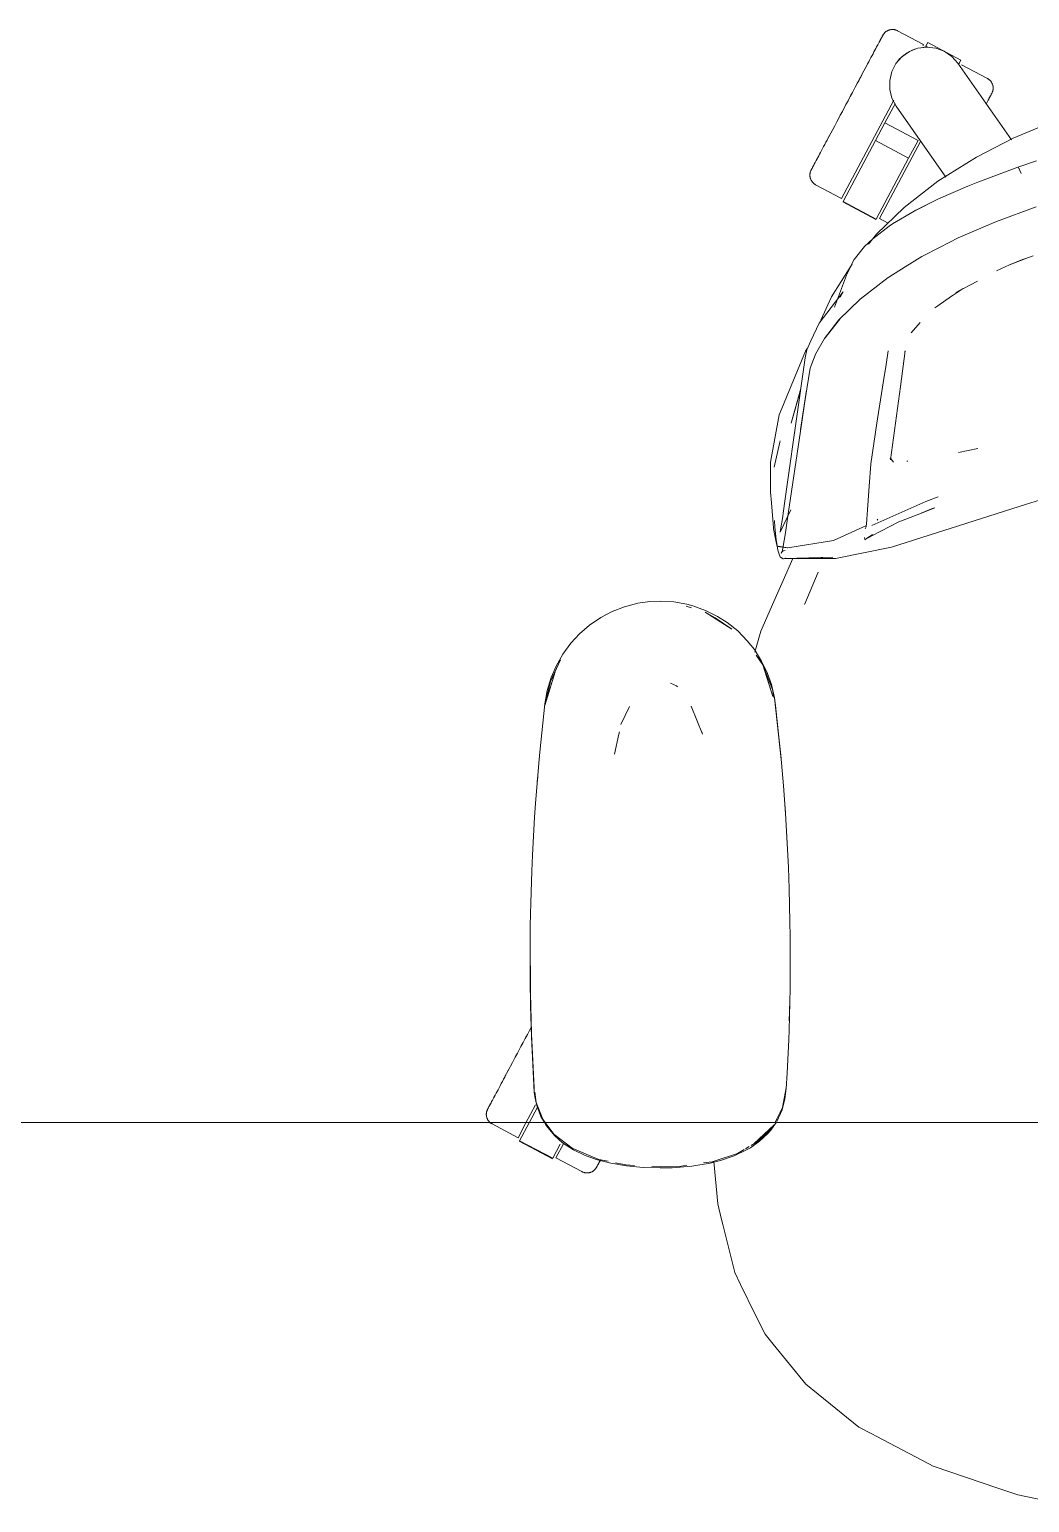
# Model space of a CAD drawing. Header units: millimetres. Extents: x 79795 to 317870, y -36033 to 97293.
# Drawn here: x 166405 to 166777, y 25663 to 26212 of the extents above; entities that cross this region are included whole.
import ezdxf

# ---------------------------------------------------------------- set-up
doc = ezdxf.new("R2010")
doc.units = ezdxf.units.MM
doc.header["$MEASUREMENT"] = 0
doc.layers.add('G-IMPT', color=8, linetype='CONTINUOUS', lineweight=9)
doc.layers.add('I-FURN', color=8, linetype='CONTINUOUS', lineweight=9)

msp = doc.modelspace()

# ---------------------------------------------------------------- linework, layer by layer
at = {"layer": 'G-IMPT'}
for p, q in [((166789.31, 26179.32), (166771.34, 26171.81)), ((166757.56, 26164.72), (166771.34, 26171.81)), ((166743.27, 26155.74), (166757.56, 26164.72)), ((166773.02, 26160.93), (166779.96, 26163.34)), ((166758.06, 26155.4), (166773.02, 26160.97)), ((166773.02, 26160.97), (166773.16, 26160.93)), ((166773.16, 26160.93), (166773.02, 26160.93)), ((166773.16, 26160.93), (166773.42, 26160.53)), ((166773.16, 26160.93), (166773.2, 26160.92)), ((166773.42, 26160.53), (166773.2, 26160.92)), ((166773.81, 26159.7), (166773.42, 26160.53)), ((166773.53, 26160.35), (166773.42, 26160.53)), ((166773.81, 26159.7), (166773.53, 26160.35)), ((166773.81, 26159.7), (166774.23, 26158.65)), ((166773.81, 26159.7), (166774.01, 26159.24)), ((166774.23, 26158.65), (166774.01, 26159.24)), ((166743.27, 26155.74), (166730.67, 26145.94)), ((166743.42, 26149.15), (166754.38, 26153.92)), ((166754.38, 26153.92), (166758.06, 26155.4)), ((166720.37, 26135.98), (166730.67, 26145.94)), ((166743.42, 26149.15), (166734.37, 26144.62)), ((166742.98, 26148.93), (166734.37, 26144.62)), ((166743.42, 26149.15), (166734.97, 26144.93)), ((166742.98, 26148.93), (166743.42, 26149.15)), ((166765.03, 26140.77), (166779.91, 26146.23)), ((166734.37, 26144.62), (166726.37, 26139.89)), ((166734.37, 26144.62), (166734.97, 26144.93)), ((166765.03, 26140.77), (166750.81, 26134.59)), ((166717.37, 26132.3), (166720.37, 26135.98)), ((166718.95, 26134.31), (166725.08, 26139.02)), ((166725.08, 26139.02), (166726.37, 26139.89)), ((166744.08, 26131.2), (166750.81, 26134.59)), ((166712.07, 26126.55), (166715.93, 26131.41)), ((166718.95, 26134.31), (166715.93, 26131.41)), ((166744.08, 26131.2), (166737.29, 26127.63)), ((166710.76, 26124.06), (166703.64, 26112.61)), ((166711.45, 26125.41), (166710.28, 26122.98)), ((166710.76, 26124.06), (166711.26, 26124.82)), ((166711.45, 26125.41), (166712.07, 26126.55)), ((166731.06, 26123.87), (166724.96, 26119.98)), ((166731.06, 26123.87), (166737.29, 26127.63)), ((166765.06, 26122.34), (166769.91, 26124.54)), ((166769.91, 26124.54), (166776.99, 26127.26)), ((166769.91, 26124.54), (166775.36, 26126.85)), ((166778.72, 26127.93), (166776.99, 26127.26)), ((166704.69, 26108.84), (166709.2, 26120.75)), ((166710.28, 26122.98), (166709.2, 26120.75)), ((166714.27, 26111.79), (166724.71, 26119.81)), ((166724.71, 26119.81), (166724.96, 26119.98)), ((166758.02, 26118.47), (166749.92, 26114.28)), ((166707.93, 26114.5), (166699.01, 26102.85)), ((166703.64, 26112.61), (166699.66, 26103.98)), ((166707.93, 26114.5), (166706.81, 26112.55)), ((166748.36, 26112.83), (166743.22, 26109.34)), ((166748.93, 26113.23), (166748.36, 26112.83)), ((166752.69, 26115.79), (166748.93, 26113.23)), ((166752.69, 26115.79), (166749.92, 26114.28)), ((166706.37, 26104.06), (166714.27, 26111.79)), ((166743.22, 26109.34), (166742.12, 26108.59)), ((166699.01, 26102.85), (166695.95, 26096.27)), ((166706.37, 26104.06), (166700.95, 26097.09)), ((166701.28, 26097.32), (166706.67, 26104.27)), ((166706.67, 26104.27), (166703.87, 26100.69)), ((166736.59, 26103.07), (166733.25, 26099.16)), ((166695.95, 26096.27), (166694.38, 26092.91)), ((166700.95, 26097.09), (166697.66, 26091.26)), ((166701.28, 26097.32), (166703.87, 26100.69)), ((166693.89, 26092.35), (166687.1, 26075.9)), ((166693.73, 26089.91), (166694.38, 26092.91)), ((166694.66, 26093.52), (166693.89, 26092.35)), ((166697.45, 26090.84), (166695.7, 26086.05)), ((166697.45, 26090.84), (166697.66, 26091.26)), ((166723.96, 26087.4), (166724.7, 26092.48)), ((166729.31, 26079.21), (166731.09, 26092.57)), ((166731.09, 26092.57), (166730.95, 26092.1)), ((166687.06, 26042.7), (166693.73, 26089.91)), ((166695.7, 26086.05), (166694.4, 26078.37)), ((166723.96, 26087.4), (166722.9, 26080.57)), ((166722.9, 26080.57), (166722.63, 26078.91)), ((166687.1, 26075.9), (166685.71, 26072.53)), ((166688.61, 26065.49), (166692.11, 26078.44)), ((166688.61, 26065.49), (166691.96, 26077.38)), ((166692, 26062.61), (166694.33, 26077.8)), ((166692.1, 26063.21), (166694.4, 26078.37)), ((166692.1, 26063.21), (166694.33, 26077.8)), ((166720.77, 26067.13), (166722.63, 26078.91)), ((166729.31, 26079.21), (166725.57, 26051.88)), ((166680.87, 26050.98), (166684.11, 26068.67)), ((166684.11, 26068.67), (166685.71, 26072.53)), ((166718.31, 26050.37), (166720.52, 26065.58)), ((166720.52, 26065.58), (166720.77, 26067.13)), ((166682.28, 26049.11), (166684.33, 26058.42)), ((166684.33, 26058.42), (166684.48, 26058.99)), ((166692, 26062.61), (166687.45, 26031.73)), ((166726.69, 26051.03), (166725.45, 26052.59)), ((166725.48, 26052.38), (166725.53, 26052.14)), ((166725.57, 26051.88), (166725.53, 26052.14)), ((166758.11, 26056.06), (166750.86, 26054.64)), ((166680.87, 26050.98), (166680.85, 26044.01)), ((166718.3, 26050.29), (166717.68, 26042.04)), ((166718.31, 26050.37), (166718.3, 26050.29)), ((166731.64, 26051.38), (166731.99, 26051.42)), ((166680.85, 26039.84), (166680.85, 26044.01)), ((166687.06, 26042.7), (166685.62, 26032.03)), ((166717.05, 26033.2), (166717.68, 26042.04)), ((166776.22, 26035.34), (166806.2, 26044.52)), ((166681.19, 26035.88), (166680.85, 26039.84)), ((166681.19, 26035.88), (166681.99, 26026.56)), ((166738.8, 26036.32), (166718.65, 26027.4)), ((166743.39, 26038.07), (166738.8, 26036.32)), ((166688.43, 26033.28), (166684.43, 26024.85)), ((166684.57, 26025.72), (166685.4, 26030.74)), ((166685.4, 26030.74), (166685.62, 26032.03)), ((166687.45, 26031.73), (166686.34, 26023.88)), ((166717.05, 26033.2), (166716.8, 26029.79)), ((166776.22, 26035.34), (166725.98, 26019.35)), ((166728.7, 26028.77), (166737.17, 26032.03)), ((166742.07, 26034.04), (166736.96, 26032.02)), ((166736.96, 26032.02), (166741.49, 26033.81)), ((166737.17, 26032.03), (166742.07, 26034.04)), ((166681.99, 26026.56), (166682.03, 26026.09)), ((166682.84, 26021.84), (166682.03, 26026.09)), ((166682.51, 26026.73), (166682.3, 26029.32)), ((166682.51, 26026.73), (166683.03, 26022.04)), ((166684.43, 26024.85), (166684.57, 26025.72)), ((166704.33, 26021.78), (166716.62, 26027.37)), ((166716.17, 26026.12), (166716.45, 26026.9)), ((166716.47, 26026.96), (166716.45, 26026.9)), ((166716.75, 26029.42), (166716.47, 26026.96)), ((166716.75, 26029.42), (166716.8, 26029.79)), ((166728.7, 26028.77), (166718.59, 26023.49)), ((166720.82, 26029.78), (166720.55, 26029.34)), ((166682.84, 26021.84), (166683.29, 26019.52)), ((166683.1, 26021.43), (166683.03, 26022.04)), ((166683.1, 26021.43), (166683.64, 26018.15)), ((166687.24, 26019.13), (166683.29, 26019.52)), ((166683.7, 26019.75), (166687.24, 26019.13)), ((166683.7, 26019.75), (166687.28, 26019.07)), ((166685.23, 26017.61), (166686.34, 26023.88)), ((166704.33, 26021.78), (166687.28, 26019.07)), ((166725.98, 26019.35), (166705.03, 26015.15)), ((166715.86, 26022.86), (166716.01, 26022.17)), ((166716.01, 26022.17), (166716.13, 26022.14)), ((166716.13, 26022.14), (166718.84, 26023.98)), ((166716.13, 26022.14), (166718.59, 26023.49)), ((166716.13, 26022.14), (166716.3, 26022.11)), ((166683.64, 26018.15), (166684.19, 26016.29)), ((166684.51, 26015.75), (166684.19, 26016.29)), ((166684.51, 26015.75), (166685, 26015.37)), ((166685.4, 26018.23), (166684.84, 26017.14)), ((166685.23, 26017.64), (166684.84, 26017.14)), ((166685.58, 26014.98), (166685, 26015.37)), ((166685.4, 26018.23), (166685.23, 26017.61)), ((166685.77, 26017.96), (166685.23, 26017.64)), ((166685.56, 26006.95), (166689.13, 26015.12)), ((166685.58, 26014.98), (166686.44, 26015.17)), ((166704.14, 26015.59), (166685.7, 26015.01)), ((166685.7, 26015.01), (166686.16, 26015.11)), ((166685.77, 26017.96), (166686.27, 26018.04)), ((166704.14, 26015.59), (166686.16, 26015.11)), ((166705.03, 26015.15), (166686.16, 26015.11)), ((166686.16, 26015.11), (166686.33, 26015.14)), ((166686.44, 26015.17), (166686.33, 26015.14)), ((166698.6, 26010.01), (166693.67, 25998.15)), ((166682.14, 25999.11), (166685.56, 26006.95)), ((166621.81, 25995.3), (166626.52, 25997.13)), ((166631.39, 25998.39), (166626.52, 25997.13)), ((166631.39, 25998.39), (166635.9, 25999.04)), ((166639.75, 25999.21), (166635.9, 25999.04)), ((166639.75, 25999.21), (166644.79, 25998.92)), ((166644.79, 25998.92), (166649.74, 25998.04)), ((166651.43, 25996.67), (166649.4, 25997.29)), ((166649.74, 25998.04), (166651.87, 25997.47)), ((166656.64, 25995.76), (166651.87, 25997.47)), ((166677.29, 25987.99), (166682.14, 25999.11)), ((166693.57, 25997.89), (166693.67, 25998.15)), ((166617.65, 25993.11), (166613.48, 25990.28)), ((166617.65, 25993.11), (166621.81, 25995.3)), ((166656.54, 25995.11), (166660.22, 25992.95)), ((166656.54, 25995.11), (166666.49, 25988.79)), ((166656.64, 25995.76), (166661.15, 25993.52)), ((166660.22, 25992.95), (166666.49, 25988.79)), ((166661.15, 25993.52), (166664.7, 25991.25)), ((166606.48, 25983.52), (166609.64, 25986.96)), ((166613.48, 25990.28), (166609.64, 25986.96)), ((166668.67, 25988.07), (166664.7, 25991.25)), ((166668.67, 25988.07), (166672.22, 25984.46)), ((166677.29, 25987.99), (166675.03, 25980.17)), ((166606.48, 25983.52), (166603.48, 25979.43)), ((166672.22, 25984.46), (166674.84, 25981.15)), ((166677.57, 25976.83), (166674.84, 25981.15)), ((166598.84, 25969.3), (166602.58, 25977.37)), ((166600.97, 25974.99), (166603.48, 25979.43)), ((166677.97, 25975.5), (166675.54, 25979.08)), ((166677.57, 25976.83), (166679.76, 25972.25)), ((166681.57, 25966.28), (166677.97, 25975.5)), ((166677.97, 25975.5), (166678.87, 25972.8)), ((166677.97, 25975.5), (166681.78, 25963.65)), ((166596.8, 25960.34), (166600.63, 25972.8)), ((166599.16, 25970.76), (166597.69, 25965.89)), ((166600.63, 25972.8), (166597.72, 25963.65)), ((166600.97, 25974.99), (166599.16, 25970.76)), ((166678.87, 25972.8), (166681.78, 25963.65)), ((166679.76, 25972.25), (166681.21, 25968.11)), ((166596.8, 25960.85), (166597.69, 25965.89)), ((166598.84, 25969.3), (166596.93, 25960.9)), ((166643.58, 25968.6), (166645.8, 25967.58)), ((166645.8, 25967.58), (166646.25, 25967.29)), ((166682.37, 25963.15), (166681.21, 25968.11)), ((166682.15, 25963.23), (166681.57, 25966.28)), ((166594.89, 25942.92), (166596.8, 25960.85)), ((166596.8, 25960.34), (166597.72, 25963.65)), ((166628.37, 25959.97), (166625.1, 25953.18)), ((166655.47, 25949.63), (166651.32, 25960.06)), ((166682.37, 25963.15), (166684.82, 25940.2)), ((166682.37, 25963.15), (166682.7, 25960.34)), ((166682.37, 25963.15), (166684.72, 25941.72)), ((166684.82, 25940.2), (166682.7, 25960.34)), ((166622.77, 25942.13), (166624.34, 25949.57)), ((166624.59, 25950.51), (166624.34, 25949.57)), ((166655.47, 25949.63), (166655.29, 25950.51)), ((166594.55, 25938.79), (166594.89, 25942.92)), ((166593.3, 25923.74), (166594.55, 25938.79)), ((166684.72, 25941.72), (166685.7, 25930.32)), ((166593.95, 25931.92), (166594.12, 25933.6)), ((166686.43, 25920.03), (166685.7, 25930.32)), ((166593.3, 25923.74), (166592.97, 25918.65)), ((166686.3, 25922.07), (166686.16, 25923.49)), ((166686.3, 25922.07), (166686.39, 25920.17)), ((166592.97, 25918.65), (166592.16, 25904.51)), ((166686.43, 25920.03), (166686.99, 25911.16)), ((166687.53, 25899.85), (166686.99, 25911.16)), ((166591.91, 25898.48), (166592.16, 25904.51)), ((166591.91, 25898.48), (166591.52, 25886.73)), ((166687.53, 25899.85), (166687.83, 25891.97)), ((166591.77, 25893.6), (166591.66, 25891.66)), ((166591.66, 25891.66), (166591.64, 25890.17)), ((166688.12, 25879.67), (166687.83, 25891.97)), ((166687.91, 25888.1), (166687.99, 25886.45)), ((166591.35, 25878.31), (166591.52, 25886.73)), ((166687.99, 25886.45), (166687.99, 25884.37)), ((166591.35, 25878.31), (166591.27, 25867.51)), ((166591.35, 25878.31), (166591.31, 25858.12)), ((166591.35, 25878.31), (166591.47, 25848.29)), ((166688.12, 25879.67), (166688.19, 25874.2)), ((166688.2, 25859.48), (166688.19, 25874.2)), ((166591.47, 25848.29), (166591.27, 25867.51)), ((166591.31, 25858.12), (166591.47, 25848.29)), ((166591.31, 25858.12), (166591.81, 25836.73)), ((166591.31, 25858.12), (166591.77, 25837.94)), ((166591.35, 25858.12), (166591.33, 25856.09)), ((166591.33, 25856.09), (166591.4, 25854.18)), ((166688.15, 25854.97), (166687.77, 25839.3)), ((166688.15, 25854.97), (166688.2, 25859.48)), ((166591.47, 25848.29), (166591.81, 25836.73)), ((166687.83, 25842.7), (166687.97, 25846.03)), ((166687.97, 25848.25), (166687.97, 25846.03)), ((166591.81, 25836.73), (166591.77, 25837.94)), ((166591.77, 25837.94), (166592.86, 25816.15)), ((166591.77, 25837.94), (166592.75, 25817.76)), ((166687.77, 25839.3), (166687.65, 25835.76)), ((166591.81, 25836.73), (166592.86, 25816.15)), ((166687.03, 25823.2), (166687.65, 25835.76)), ((166687.03, 25823.2), (166686.75, 25817.53)), ((166592.86, 25816.15), (166592.75, 25817.76)), ((166592.86, 25816.15), (166593.11, 25814.5)), ((166593.58, 25812.29), (166592.99, 25816.14)), ((166685.38, 25810.41), (166686.75, 25817.76)), ((166686.75, 25817.53), (166686.25, 25813.52)), ((166593.56, 25812.11), (166593.11, 25814.5)), ((166593.56, 25812.11), (166593.93, 25810.76)), ((166593.58, 25812.29), (166595.99, 25806.09)), ((166595.32, 25807.12), (166593.93, 25810.76)), ((166683.28, 25806.15), (166685.38, 25810.41)), ((166686.25, 25813.52), (166685.18, 25809.57)), ((166595.32, 25807.12), (166596.6, 25804.88)), ((166595.99, 25806.09), (166596.88, 25804.88)), ((166683.28, 25806.15), (166682.65, 25804.88)), ((166683.2, 25805.25), (166685.18, 25809.57)), ((166596.6, 25804.88), (166597.28, 25803.69)), ((166596.88, 25804.88), (166600.16, 25800.47)), ((166597.28, 25803.69), (166600.36, 25799.95)), ((166600.16, 25800.47), (166606.95, 25795.25)), ((166603.39, 25797.28), (166600.36, 25799.95)), ((166674.78, 25797.01), (166682.17, 25803.92)), ((166676.4, 25798.43), (166679.94, 25801.51)), ((166679.86, 25800.7), (166676.81, 25797.84)), ((166676.87, 25798.21), (166682.17, 25803.92)), ((166679.86, 25800.7), (166680.99, 25802.03)), ((166682.17, 25803.92), (166679.94, 25801.51)), ((166682.95, 25804.88), (166680.99, 25802.03)), ((166607.44, 25794.63), (166603.39, 25797.28)), ((166606.95, 25795.25), (166611.34, 25793.41)), ((166607.44, 25794.63), (166611.51, 25792.64)), ((166667.35, 25792.38), (166671.98, 25794.59)), ((166668.57, 25793.25), (166671.02, 25794.71)), ((166671.49, 25794.99), (166672.93, 25795.85)), ((166671.98, 25794.59), (166673.36, 25795.39)), ((166676.81, 25797.84), (166673.36, 25795.39)), ((166673.71, 25796.32), (166676.87, 25798.21)), ((166674.78, 25797.01), (166676.25, 25798.29)), ((166616.96, 25791.08), (166611.34, 25793.41)), ((166615.85, 25791.06), (166611.51, 25792.64)), ((166615.85, 25791.06), (166621.33, 25789.63)), ((166616.96, 25791.08), (166620.43, 25790.37)), ((166627.26, 25788.63), (166621.33, 25789.63)), ((166623.17, 25789.81), (166626.92, 25789.04)), ((166626.92, 25789.04), (166630.13, 25788.85)), ((166627.26, 25788.63), (166633.41, 25788.06)), ((166636.64, 25788.45), (166639.75, 25788.26)), ((166646.91, 25788.49), (166639.75, 25788.26)), ((166644.26, 25787.97), (166651.57, 25788.55)), ((166646.91, 25788.49), (166649.7, 25788.88)), ((166658.33, 25789.66), (166651.57, 25788.55)), ((166655.88, 25789.75), (166659.17, 25790.22)), ((166662.26, 25790.64), (166658.33, 25789.66)), ((166659.17, 25790.22), (166668.57, 25793.25)), ((166659.8, 25790.35), (166661.24, 25774.47)), ((166662.26, 25790.64), (166667.35, 25792.38)), ((166639.75, 25787.88), (166633.41, 25788.06)), ((166644.26, 25787.97), (166639.75, 25787.88)), ((166661.24, 25774.47), (166662.54, 25769.18)), ((166663.12, 25766.81), (166662.54, 25769.18)), ((166667.52, 25748.87), (166663.12, 25766.81)), ((166669.67, 25744.5), (166667.52, 25748.87)), ((166669.67, 25744.5), (166675.31, 25733.03)), ((166678.84, 25725.87), (166675.31, 25733.03)), ((166681.81, 25722.22), (166678.84, 25725.87)), ((166681.81, 25722.22), (166693.98, 25707.27)), ((166693.98, 25707.27), (166698.65, 25703.51)), ((166713.78, 25691.3), (166698.65, 25703.51)), ((166713.78, 25691.3), (166718.91, 25688.59)), ((166720.29, 25687.87), (166718.91, 25688.59)), ((166720.29, 25687.87), (166739.8, 25677.57)), ((166739.8, 25677.57), (166741.46, 25676.69)), ((166765.54, 25668.54), (166741.46, 25676.69)), ((166765.54, 25668.54), (166772.98, 25666.03)), ((166786.8, 25663.16), (166772.98, 25666.03))]:
    msp.add_line(p, q, dxfattribs=at)
at = {"layer": 'I-FURN'}
for p, q in [((166723.52, 26211.2), (166723.64, 26211.31)), ((166723.64, 26211.31), (166723.76, 26211.41)), ((166723.76, 26211.41), (166723.89, 26211.51)), ((166723.89, 26211.51), (166724.02, 26211.61)), ((166724.02, 26211.61), (166724.15, 26211.7)), ((166724.15, 26211.7), (166724.29, 26211.78)), ((166724.29, 26211.78), (166724.43, 26211.86)), ((166724.43, 26211.86), (166724.58, 26211.93)), ((166724.58, 26211.93), (166724.72, 26211.99)), ((166724.72, 26211.99), (166724.87, 26212.05)), ((166724.87, 26212.05), (166725.02, 26212.11)), ((166725.02, 26212.11), (166725.18, 26212.16)), ((166725.18, 26212.16), (166725.33, 26212.2)), ((166725.33, 26212.2), (166725.49, 26212.23)), ((166725.49, 26212.23), (166725.65, 26212.26)), ((166725.65, 26212.26), (166725.81, 26212.29)), ((166725.81, 26212.29), (166725.97, 26212.3)), ((166725.97, 26212.3), (166726.13, 26212.31)), ((166726.13, 26212.31), (166726.29, 26212.32)), ((166726.29, 26212.32), (166726.45, 26212.31)), ((166726.45, 26212.31), (166726.61, 26212.3)), ((166726.61, 26212.3), (166726.77, 26212.29)), ((166726.77, 26212.29), (166726.93, 26212.27)), ((166726.93, 26212.27), (166727.09, 26212.24)), ((166727.09, 26212.24), (166727.25, 26212.2)), ((166727.25, 26212.2), (166727.41, 26212.16)), ((166727.41, 26212.16), (166727.56, 26212.11)), ((166727.56, 26212.11), (166727.71, 26212.06)), ((166727.71, 26212.06), (166727.86, 26212)), ((166727.86, 26212), (166728.01, 26211.94)), ((166728.01, 26211.94), (166728.15, 26211.86)), ((166728.15, 26211.86), (166728.19, 26211.84)), ((166737.88, 26206.69), (166728.19, 26211.84)), ((166720.24, 26205.48), (166720.54, 26206.04)), ((166720.7, 26206.34), (166720.41, 26205.79)), ((166720.54, 26206.04), (166720.83, 26206.58)), ((166720.98, 26206.85), (166720.7, 26206.34)), ((166720.83, 26206.58), (166721.1, 26207.08)), ((166721.23, 26207.34), (166720.98, 26206.85)), ((166721.1, 26207.08), (166721.34, 26207.55)), ((166721.47, 26207.78), (166721.23, 26207.34)), ((166721.34, 26207.55), (166721.57, 26207.98)), ((166721.69, 26208.19), (166721.47, 26207.78)), ((166721.57, 26207.98), (166721.78, 26208.37)), ((166721.89, 26208.57), (166721.69, 26208.19)), ((166721.78, 26208.37), (166721.97, 26208.72)), ((166722.06, 26208.9), (166721.89, 26208.57)), ((166721.97, 26208.72), (166722.14, 26209.04)), ((166722.22, 26209.2), (166722.06, 26208.9)), ((166722.14, 26209.04), (166722.29, 26209.32)), ((166722.36, 26209.46), (166722.22, 26209.2)), ((166722.29, 26209.32), (166722.42, 26209.56)), ((166722.48, 26209.68), (166722.36, 26209.46)), ((166722.42, 26209.56), (166722.52, 26209.76)), ((166722.57, 26209.86), (166722.48, 26209.68)), ((166722.52, 26209.76), (166722.61, 26209.93)), ((166722.65, 26210), (166722.57, 26209.86)), ((166722.61, 26209.93), (166722.67, 26210.05)), ((166722.7, 26210.1), (166722.65, 26210)), ((166722.67, 26210.05), (166722.72, 26210.13)), ((166722.73, 26210.16), (166722.7, 26210.1)), ((166722.72, 26210.13), (166722.74, 26210.17)), ((166722.74, 26210.18), (166722.73, 26210.16)), ((166722.74, 26210.18), (166722.82, 26210.32)), ((166722.74, 26210.17), (166722.74, 26210.18)), ((166722.82, 26210.32), (166722.9, 26210.46)), ((166722.9, 26210.46), (166722.99, 26210.59)), ((166722.99, 26210.59), (166723.09, 26210.72)), ((166723.09, 26210.72), (166723.19, 26210.85)), ((166723.19, 26210.85), (166723.29, 26210.97)), ((166723.29, 26210.97), (166723.4, 26211.09)), ((166723.4, 26211.09), (166723.52, 26211.2)), ((166737.88, 26206.69), (166737.68, 26206.32)), ((166738.7, 26206.11), (166739.44, 26207.5)), ((166738.75, 26206.2), (166738.7, 26206.11)), ((166738.7, 26206.11), (166739.46, 26205.71)), ((166751.8, 26200.93), (166739.44, 26207.5)), ((166717.89, 26201.06), (166717.47, 26200.27)), ((166718.3, 26201.82), (166717.89, 26201.06)), ((166718.69, 26202.55), (166718.3, 26201.82)), ((166719.06, 26203.26), (166718.69, 26202.55)), ((166719.42, 26203.94), (166719.06, 26203.26)), ((166719.77, 26204.59), (166719.42, 26203.94)), ((166720.1, 26205.2), (166719.77, 26204.59)), ((166720.41, 26205.79), (166720.1, 26205.2)), ((166727.61, 26199.62), (166729.83, 26202.16)), ((166728.97, 26201.32), (166727.82, 26199.9)), ((166731.75, 26203.62), (166728.97, 26201.32)), ((166729.83, 26202.16), (166732.6, 26204.09)), ((166732.6, 26204.09), (166735.74, 26205.31)), ((166735.74, 26205.31), (166739.09, 26205.74)), ((166739.09, 26205.74), (166742.44, 26205.36)), ((166742.44, 26205.36), (166745.6, 26204.18)), ((166745.6, 26204.18), (166748.39, 26202.28)), ((166748.39, 26202.28), (166750.64, 26199.77)), ((166751.8, 26200.93), (166751.06, 26199.54)), ((166714.71, 26195.08), (166714.22, 26194.15)), ((166714.45, 26194.58), (166714.94, 26195.5)), ((166715.2, 26195.99), (166714.71, 26195.08)), ((166714.94, 26195.5), (166715.42, 26196.41)), ((166715.68, 26196.89), (166715.2, 26195.99)), ((166716.14, 26197.76), (166715.68, 26196.89)), ((166716.6, 26198.62), (166716.14, 26197.76)), ((166717.04, 26199.46), (166716.6, 26198.62)), ((166717.47, 26200.27), (166717.04, 26199.46)), ((166725.28, 26193.34), (166726.06, 26196.62)), ((166726.06, 26196.62), (166727.61, 26199.62)), ((166750.64, 26199.77), (166770.66, 26171.18)), ((166751.06, 26199.54), (166751.11, 26199.62)), ((166761.69, 26194.03), (166752.01, 26199.18)), ((166711.36, 26188.78), (166711.89, 26189.77)), ((166712.17, 26190.3), (166711.65, 26189.31)), ((166711.89, 26189.77), (166712.41, 26190.75)), ((166712.69, 26191.28), (166712.17, 26190.3)), ((166712.41, 26190.75), (166712.93, 26191.73)), ((166713.21, 26192.25), (166712.69, 26191.28)), ((166712.93, 26191.73), (166713.44, 26192.69)), ((166713.72, 26193.2), (166713.21, 26192.25)), ((166713.44, 26192.69), (166713.95, 26193.64)), ((166714.22, 26194.15), (166713.72, 26193.2)), ((166713.95, 26193.64), (166714.45, 26194.58)), ((166725.3, 26189.97), (166725.28, 26193.34)), ((166726.13, 26186.7), (166725.3, 26189.97)), ((166761.69, 26194.03), (166761.83, 26193.95)), ((166761.83, 26193.95), (166761.97, 26193.87)), ((166761.97, 26193.87), (166762.1, 26193.78)), ((166762.1, 26193.78), (166762.23, 26193.69)), ((166762.23, 26193.69), (166762.36, 26193.59)), ((166762.36, 26193.59), (166762.48, 26193.48)), ((166762.48, 26193.48), (166762.6, 26193.37)), ((166762.6, 26193.37), (166762.71, 26193.26)), ((166762.71, 26193.26), (166762.82, 26193.14)), ((166762.82, 26193.14), (166762.93, 26193.01)), ((166762.93, 26193.01), (166763.03, 26192.89)), ((166763.03, 26192.89), (166763.12, 26192.76)), ((166763.12, 26192.76), (166763.21, 26192.62)), ((166763.21, 26192.62), (166763.29, 26192.48)), ((166763.29, 26192.48), (166763.37, 26192.34)), ((166763.37, 26192.34), (166763.44, 26192.2)), ((166763.44, 26192.2), (166763.51, 26192.05)), ((166763.51, 26192.05), (166763.57, 26191.9)), ((166763.57, 26191.9), (166763.62, 26191.75)), ((166763.62, 26191.75), (166763.67, 26191.6)), ((166763.67, 26189.37), (166763.63, 26189.21)), ((166763.67, 26191.6), (166763.71, 26191.44)), ((166763.72, 26189.52), (166763.67, 26189.37)), ((166763.71, 26191.44), (166763.75, 26191.28)), ((166763.75, 26189.68), (166763.72, 26189.52)), ((166763.75, 26191.28), (166763.78, 26191.12)), ((166763.78, 26189.84), (166763.75, 26189.68)), ((166763.78, 26191.12), (166763.8, 26190.96)), ((166763.8, 26190), (166763.78, 26189.84)), ((166763.8, 26190.96), (166763.82, 26190.8)), ((166763.82, 26190.16), (166763.8, 26190)), ((166763.82, 26190.8), (166763.83, 26190.64)), ((166763.83, 26190.32), (166763.82, 26190.16)), ((166763.83, 26190.64), (166763.83, 26190.48)), ((166763.83, 26190.48), (166763.83, 26190.32)), ((166726.83, 26185.91), (166707.36, 26149.3)), ((166708.99, 26184.31), (166708.45, 26183.3)), ((166708.7, 26183.76), (166709.23, 26184.77)), ((166709.52, 26185.31), (166708.99, 26184.31)), ((166709.23, 26184.77), (166709.77, 26185.77)), ((166710.06, 26186.32), (166709.52, 26185.31)), ((166709.77, 26185.77), (166710.3, 26186.78)), ((166710.59, 26187.32), (166710.06, 26186.32)), ((166710.3, 26186.78), (166710.83, 26187.78)), ((166711.12, 26188.32), (166710.59, 26187.32)), ((166710.83, 26187.78), (166711.36, 26188.78)), ((166711.65, 26189.31), (166711.12, 26188.32)), ((166723.5, 26177.53), (166727.26, 26184.59)), ((166727.72, 26183.72), (166726.13, 26186.7)), ((166761.16, 26184.45), (166761.45, 26184.98)), ((166761.59, 26185.26), (166761.32, 26184.74)), ((166761.45, 26184.98), (166761.71, 26185.49)), ((166761.85, 26185.74), (166761.59, 26185.26)), ((166761.71, 26185.49), (166761.96, 26185.95)), ((166762.08, 26186.19), (166761.85, 26185.74)), ((166761.96, 26185.95), (166762.19, 26186.38)), ((166762.3, 26186.6), (166762.08, 26186.19)), ((166762.19, 26186.38), (166762.4, 26186.77)), ((166762.5, 26186.97), (166762.3, 26186.6)), ((166762.4, 26186.77), (166762.59, 26187.13)), ((166762.68, 26187.31), (166762.5, 26186.97)), ((166762.59, 26187.13), (166762.75, 26187.45)), ((166762.84, 26187.6), (166762.68, 26187.31)), ((166762.75, 26187.45), (166762.9, 26187.73)), ((166762.97, 26187.86), (166762.84, 26187.6)), ((166762.9, 26187.73), (166763.03, 26187.97)), ((166763.09, 26188.08), (166762.97, 26187.86)), ((166763.03, 26187.97), (166763.14, 26188.17)), ((166763.19, 26188.26), (166763.09, 26188.08)), ((166763.14, 26188.17), (166763.22, 26188.33)), ((166763.26, 26188.4), (166763.19, 26188.26)), ((166763.22, 26188.33), (166763.29, 26188.45)), ((166763.32, 26188.5), (166763.26, 26188.4)), ((166763.29, 26188.45), (166763.33, 26188.53)), ((166763.35, 26188.56), (166763.32, 26188.5)), ((166763.33, 26188.53), (166763.35, 26188.58)), ((166763.36, 26188.58), (166763.35, 26188.56)), ((166763.35, 26188.58), (166763.36, 26188.58)), ((166763.38, 26188.62), (166763.36, 26188.58)), ((166763.45, 26188.76), (166763.38, 26188.62)), ((166763.51, 26188.91), (166763.45, 26188.76)), ((166763.57, 26189.06), (166763.51, 26188.91)), ((166763.63, 26189.21), (166763.57, 26189.06)), ((166705.82, 26178.35), (166705.31, 26177.39)), ((166705.54, 26177.83), (166706.06, 26178.8)), ((166706.34, 26179.33), (166705.82, 26178.35)), ((166706.06, 26178.8), (166706.58, 26179.78)), ((166706.86, 26180.31), (166706.34, 26179.33)), ((166706.58, 26179.78), (166707.1, 26180.77)), ((166707.39, 26181.3), (166706.86, 26180.31)), ((166707.1, 26180.77), (166707.63, 26181.76)), ((166707.92, 26182.3), (166707.39, 26181.3)), ((166707.63, 26181.76), (166708.16, 26182.76)), ((166708.45, 26183.3), (166707.92, 26182.3)), ((166708.16, 26182.76), (166708.7, 26183.76)), ((166746.23, 26157.29), (166727.72, 26183.72)), ((166702.61, 26172.31), (166703.08, 26173.19)), ((166703.33, 26173.67), (166702.86, 26172.79)), ((166703.08, 26173.19), (166703.55, 26174.09)), ((166703.81, 26174.58), (166703.33, 26173.67)), ((166703.55, 26174.09), (166704.04, 26175)), ((166704.3, 26175.5), (166703.81, 26174.58)), ((166704.04, 26175), (166704.53, 26175.93)), ((166704.8, 26176.44), (166704.3, 26175.5)), ((166704.53, 26175.93), (166705.04, 26176.88)), ((166705.31, 26177.39), (166704.8, 26176.44)), ((166705.04, 26176.88), (166705.54, 26177.83)), ((166719.97, 26170.89), (166723.5, 26177.53)), ((166735.86, 26170.96), (166723.5, 26177.53)), ((166700.27, 26167.92), (166699.89, 26167.2)), ((166700.67, 26168.67), (166700.27, 26167.92)), ((166701.08, 26169.45), (166700.67, 26168.67)), ((166701.51, 26170.25), (166701.08, 26169.45)), ((166701.95, 26171.07), (166701.51, 26170.25)), ((166701.71, 26170.62), (166702.16, 26171.46)), ((166702.4, 26171.92), (166701.95, 26171.07)), ((166702.16, 26171.46), (166702.61, 26172.31)), ((166702.86, 26172.79), (166702.4, 26171.92)), ((166707.9, 26148.18), (166719.97, 26170.89)), ((166732.33, 26164.32), (166719.97, 26170.89)), ((166736.75, 26170.49), (166721.49, 26141.79)), ((166735.86, 26170.96), (166732.33, 26164.32)), ((166696.87, 26161.51), (166697.07, 26161.89)), ((166697.18, 26162.1), (166696.97, 26161.71)), ((166697.07, 26161.89), (166697.28, 26162.3)), ((166697.41, 26162.53), (166697.18, 26162.1)), ((166697.28, 26162.3), (166697.52, 26162.74)), ((166697.66, 26163), (166697.41, 26162.53)), ((166697.52, 26162.74), (166697.78, 26163.23)), ((166697.92, 26163.5), (166697.66, 26163)), ((166697.78, 26163.23), (166698.05, 26163.74)), ((166698.21, 26164.04), (166697.92, 26163.5)), ((166698.05, 26163.74), (166698.35, 26164.29)), ((166698.51, 26164.6), (166698.21, 26164.04)), ((166698.35, 26164.29), (166698.66, 26164.88)), ((166698.83, 26165.21), (166698.51, 26164.6)), ((166699.17, 26165.84), (166698.83, 26165.21)), ((166699.52, 26166.5), (166699.17, 26165.84)), ((166699.89, 26167.2), (166699.52, 26166.5)), ((166732.33, 26164.32), (166720.26, 26141.61)), ((166695.54, 26158.16), (166695.55, 26158.32)), ((166695.54, 26158), (166695.54, 26158.16)), ((166695.54, 26157.84), (166695.54, 26158)), ((166695.55, 26157.68), (166695.54, 26157.84)), ((166695.55, 26158.32), (166695.57, 26158.48)), ((166695.57, 26157.52), (166695.55, 26157.68)), ((166695.57, 26158.48), (166695.59, 26158.64)), ((166695.59, 26157.36), (166695.57, 26157.52)), ((166695.59, 26158.64), (166695.62, 26158.8)), ((166695.62, 26157.2), (166695.59, 26157.36)), ((166695.62, 26158.8), (166695.65, 26158.96)), ((166695.66, 26157.04), (166695.62, 26157.2)), ((166695.65, 26158.96), (166695.69, 26159.12)), ((166695.7, 26156.89), (166695.66, 26157.04)), ((166695.69, 26159.12), (166695.74, 26159.27)), ((166695.75, 26156.73), (166695.7, 26156.89)), ((166695.74, 26159.27), (166695.79, 26159.42)), ((166695.8, 26156.58), (166695.75, 26156.73)), ((166695.79, 26159.42), (166695.85, 26159.57)), ((166695.86, 26156.43), (166695.8, 26156.58)), ((166695.85, 26159.57), (166695.92, 26159.72)), ((166695.93, 26156.29), (166695.86, 26156.43)), ((166695.92, 26159.72), (166695.99, 26159.86)), ((166695.99, 26159.86), (166696.01, 26159.9)), ((166696.04, 26159.95), (166696.01, 26159.91)), ((166696.01, 26159.9), (166696.02, 26159.92)), ((166696.01, 26159.91), (166696.01, 26159.9)), ((166696.02, 26159.92), (166696.05, 26159.98)), ((166696.08, 26160.03), (166696.04, 26159.95)), ((166696.05, 26159.98), (166696.11, 26160.08)), ((166696.14, 26160.15), (166696.08, 26160.03)), ((166696.11, 26160.08), (166696.18, 26160.22)), ((166696.23, 26160.32), (166696.14, 26160.15)), ((166696.18, 26160.22), (166696.28, 26160.4)), ((166696.34, 26160.52), (166696.23, 26160.32)), ((166696.28, 26160.4), (166696.39, 26160.62)), ((166696.47, 26160.76), (166696.34, 26160.52)), ((166696.39, 26160.62), (166696.53, 26160.88)), ((166696.61, 26161.04), (166696.47, 26160.76)), ((166696.53, 26160.88), (166696.69, 26161.18)), ((166696.78, 26161.36), (166696.61, 26161.04)), ((166696.69, 26161.18), (166696.87, 26161.51)), ((166696.97, 26161.71), (166696.78, 26161.36)), ((166696, 26156.14), (166695.93, 26156.29)), ((166696.08, 26156), (166696, 26156.14)), ((166696.16, 26155.86), (166696.08, 26156)), ((166696.25, 26155.73), (166696.16, 26155.86)), ((166696.34, 26155.6), (166696.25, 26155.73)), ((166696.44, 26155.47), (166696.34, 26155.6)), ((166696.54, 26155.35), (166696.44, 26155.47)), ((166696.65, 26155.23), (166696.54, 26155.35)), ((166696.77, 26155.11), (166696.65, 26155.23)), ((166696.89, 26155), (166696.77, 26155.11)), ((166697.01, 26154.9), (166696.89, 26155)), ((166697.13, 26154.8), (166697.01, 26154.9)), ((166697.26, 26154.7), (166697.13, 26154.8)), ((166697.4, 26154.61), (166697.26, 26154.7)), ((166697.54, 26154.53), (166697.4, 26154.61)), ((166697.68, 26154.45), (166697.54, 26154.53)), ((166697.68, 26154.45), (166707.36, 26149.3)), ((166707.81, 26148.01), (166720.17, 26141.44)), ((166720.26, 26141.61), (166707.9, 26148.18)), ((166721.49, 26141.79), (166724.65, 26140.11)), ((166590.56, 25838.19), (166590.03, 25837.19)), ((166590.27, 25837.65), (166590.8, 25838.65)), ((166591.09, 25839.18), (166590.56, 25838.19)), ((166590.8, 25838.65), (166591.33, 25839.64)), ((166591.61, 25840.17), (166591.09, 25839.18)), ((166591.33, 25839.64), (166591.85, 25840.62)), ((166587.07, 25831.63), (166587.61, 25832.63)), ((166587.89, 25833.17), (166587.36, 25832.17)), ((166587.61, 25832.63), (166588.14, 25833.63)), ((166588.43, 25834.18), (166587.89, 25833.17)), ((166588.14, 25833.63), (166588.67, 25834.64)), ((166588.96, 25835.18), (166588.43, 25834.18)), ((166588.67, 25834.64), (166589.21, 25835.64)), ((166589.5, 25836.19), (166588.96, 25835.18)), ((166589.21, 25835.64), (166589.74, 25836.65)), ((166590.03, 25837.19), (166589.5, 25836.19)), ((166589.74, 25836.65), (166590.27, 25837.65)), ((166584.75, 25827.26), (166584.24, 25826.31)), ((166584.48, 25826.75), (166584.98, 25827.7)), ((166585.26, 25828.22), (166584.75, 25827.26)), ((166584.98, 25827.7), (166585.5, 25828.67)), ((166585.78, 25829.2), (166585.26, 25828.22)), ((166585.5, 25828.67), (166586.02, 25829.65)), ((166586.3, 25830.18), (166585.78, 25829.2)), ((166586.02, 25829.65), (166586.55, 25830.64)), ((166586.83, 25831.17), (166586.3, 25830.18)), ((166586.55, 25830.64), (166587.07, 25831.63)), ((166587.36, 25832.17), (166586.83, 25831.17)), ((166581.84, 25821.79), (166581.39, 25820.94)), ((166581.6, 25821.33), (166582.05, 25822.18)), ((166582.3, 25822.66), (166581.84, 25821.79)), ((166582.05, 25822.18), (166582.52, 25823.06)), ((166582.77, 25823.54), (166582.3, 25822.66)), ((166582.52, 25823.06), (166582.99, 25823.96)), ((166583.26, 25824.45), (166582.77, 25823.54)), ((166582.99, 25823.96), (166583.48, 25824.87)), ((166583.75, 25825.37), (166583.26, 25824.45)), ((166583.48, 25824.87), (166583.97, 25825.8)), ((166584.24, 25826.31), (166583.75, 25825.37)), ((166583.97, 25825.8), (166584.48, 25826.75)), ((166578.96, 25816.37), (166578.61, 25815.71)), ((166579.33, 25817.07), (166578.96, 25816.37)), ((166579.71, 25817.79), (166579.33, 25817.07)), ((166580.11, 25818.54), (166579.71, 25817.79)), ((166580.53, 25819.32), (166580.11, 25818.54)), ((166580.95, 25820.12), (166580.53, 25819.32)), ((166581.39, 25820.94), (166580.95, 25820.12)), ((166581.15, 25820.49), (166581.6, 25821.33)), ((166575.72, 25810.27), (166575.83, 25810.49)), ((166575.91, 25810.63), (166575.78, 25810.39)), ((166575.83, 25810.49), (166575.97, 25810.75)), ((166576.05, 25810.91), (166575.91, 25810.63)), ((166575.97, 25810.75), (166576.13, 25811.05)), ((166576.22, 25811.23), (166576.05, 25810.91)), ((166576.13, 25811.05), (166576.31, 25811.38)), ((166576.41, 25811.58), (166576.22, 25811.23)), ((166576.31, 25811.38), (166576.51, 25811.76)), ((166576.62, 25811.97), (166576.41, 25811.58)), ((166576.51, 25811.76), (166576.72, 25812.17)), ((166576.85, 25812.4), (166576.62, 25811.97)), ((166576.72, 25812.17), (166576.96, 25812.61)), ((166577.1, 25812.87), (166576.85, 25812.4)), ((166576.96, 25812.61), (166577.22, 25813.1)), ((166577.36, 25813.37), (166577.1, 25812.87)), ((166577.22, 25813.1), (166577.49, 25813.61)), ((166577.65, 25813.91), (166577.36, 25813.37)), ((166577.49, 25813.61), (166577.79, 25814.16)), ((166577.95, 25814.47), (166577.65, 25813.91)), ((166577.79, 25814.16), (166578.1, 25814.75)), ((166578.27, 25815.08), (166577.95, 25814.47)), ((166578.61, 25815.71), (166578.27, 25815.08)), ((166593.34, 25811.47), (166589.61, 25804.46)), ((166590.9, 25804.74), (166593.99, 25810.56)), ((166574.98, 25808.03), (166574.99, 25808.19)), ((166574.98, 25807.87), (166574.98, 25808.03)), ((166574.98, 25807.71), (166574.98, 25807.87)), ((166574.99, 25807.55), (166574.98, 25807.71)), ((166574.99, 25808.19), (166575.01, 25808.35)), ((166575.01, 25807.39), (166574.99, 25807.55)), ((166575.01, 25808.35), (166575.03, 25808.51)), ((166575.03, 25807.23), (166575.01, 25807.39)), ((166575.03, 25808.51), (166575.06, 25808.67)), ((166575.06, 25807.07), (166575.03, 25807.23)), ((166575.06, 25808.67), (166575.09, 25808.83)), ((166575.1, 25806.91), (166575.06, 25807.07)), ((166575.09, 25808.83), (166575.13, 25808.99)), ((166575.14, 25806.76), (166575.1, 25806.91)), ((166575.13, 25808.99), (166575.18, 25809.14)), ((166575.19, 25806.6), (166575.14, 25806.76)), ((166575.18, 25809.14), (166575.24, 25809.29)), ((166575.24, 25806.45), (166575.19, 25806.6)), ((166575.24, 25809.29), (166575.29, 25809.44)), ((166575.3, 25806.3), (166575.24, 25806.45)), ((166575.29, 25809.44), (166575.36, 25809.59)), ((166575.37, 25806.16), (166575.3, 25806.3)), ((166575.36, 25809.59), (166575.43, 25809.73)), ((166575.44, 25806.01), (166575.37, 25806.16)), ((166575.43, 25809.73), (166575.45, 25809.77)), ((166575.52, 25805.87), (166575.44, 25806.01)), ((166575.48, 25809.82), (166575.45, 25809.78)), ((166575.45, 25809.77), (166575.46, 25809.79)), ((166575.45, 25809.78), (166575.45, 25809.77)), ((166575.46, 25809.79), (166575.49, 25809.85)), ((166575.52, 25809.9), (166575.48, 25809.82)), ((166575.49, 25809.85), (166575.55, 25809.95)), ((166575.59, 25810.02), (166575.52, 25809.9)), ((166575.6, 25805.73), (166575.52, 25805.87)), ((166575.55, 25809.95), (166575.62, 25810.09)), ((166575.67, 25810.19), (166575.59, 25810.02)), ((166575.69, 25805.6), (166575.6, 25805.73)), ((166575.62, 25810.09), (166575.72, 25810.27)), ((166575.78, 25810.39), (166575.67, 25810.19)), ((166575.78, 25805.47), (166575.69, 25805.6)), ((166575.88, 25805.34), (166575.78, 25805.47)), ((166575.99, 25805.22), (166575.88, 25805.34)), ((166576.09, 25805.1), (166575.99, 25805.22)), ((166576.21, 25804.98), (166576.09, 25805.1)), ((166576.33, 25804.87), (166576.21, 25804.98)), ((167619.75, 25804.88), (166219.75, 25804.88)), ((166219.75, 25804.88), (167619.75, 25804.88)), ((166576.45, 25804.77), (166576.33, 25804.87)), ((166576.58, 25804.67), (166576.45, 25804.77)), ((166576.71, 25804.57), (166576.58, 25804.67)), ((166576.84, 25804.48), (166576.71, 25804.57)), ((166576.98, 25804.4), (166576.84, 25804.48)), ((166577.12, 25804.32), (166576.98, 25804.4)), ((166577.12, 25804.32), (166586.8, 25799.17)), ((166589.61, 25804.46), (166586.8, 25799.17)), ((166587.34, 25798.05), (166590.9, 25804.74)), ((166587.25, 25797.88), (166599.61, 25791.31)), ((166599.7, 25791.48), (166587.34, 25798.05)), ((166602.51, 25796.77), (166599.7, 25791.48)), ((166603.69, 25796.85), (166600.93, 25791.66)), ((166600.93, 25791.66), (166610.62, 25786.51)), ((166616.16, 25788.36), (166616.24, 25788.5)), ((166616.29, 25788.59), (166616.2, 25788.43)), ((166616.24, 25788.5), (166616.33, 25788.68)), ((166616.39, 25788.79), (166616.29, 25788.59)), ((166616.33, 25788.68), (166616.45, 25788.9)), ((166616.52, 25789.03), (166616.39, 25788.79)), ((166616.45, 25788.9), (166616.59, 25789.16)), ((166616.67, 25789.31), (166616.52, 25789.03)), ((166616.59, 25789.16), (166616.75, 25789.45)), ((166616.84, 25789.63), (166616.67, 25789.31)), ((166616.75, 25789.45), (166616.92, 25789.79)), ((166617.03, 25789.99), (166616.84, 25789.63)), ((166616.92, 25789.79), (166617.12, 25790.16)), ((166617.24, 25790.38), (166617.03, 25789.99)), ((166617.12, 25790.16), (166617.34, 25790.57)), ((166617.47, 25790.81), (166617.24, 25790.38)), ((166610.65, 25786.49), (166610.62, 25786.51)), ((166610.8, 25786.42), (166610.65, 25786.49)), ((166610.95, 25786.35), (166610.8, 25786.42)), ((166611.1, 25786.29), (166610.95, 25786.35)), ((166611.25, 25786.24), (166611.1, 25786.29)), ((166611.4, 25786.19), (166611.25, 25786.24)), ((166611.56, 25786.15), (166611.4, 25786.19)), ((166611.72, 25786.12), (166611.56, 25786.15)), ((166611.87, 25786.09), (166611.72, 25786.12)), ((166612.03, 25786.07), (166611.87, 25786.09)), ((166612.19, 25786.05), (166612.03, 25786.07)), ((166612.36, 25786.04), (166612.19, 25786.05)), ((166612.52, 25786.04), (166612.36, 25786.04)), ((166612.68, 25786.04), (166612.52, 25786.04)), ((166612.84, 25786.05), (166612.68, 25786.04)), ((166613, 25786.07), (166612.84, 25786.05)), ((166613.16, 25786.09), (166613, 25786.07)), ((166613.32, 25786.12), (166613.16, 25786.09)), ((166613.47, 25786.16), (166613.32, 25786.12)), ((166613.63, 25786.2), (166613.47, 25786.16)), ((166613.78, 25786.25), (166613.63, 25786.2)), ((166613.94, 25786.3), (166613.78, 25786.25)), ((166614.09, 25786.36), (166613.94, 25786.3)), ((166614.23, 25786.43), (166614.09, 25786.36)), ((166614.38, 25786.5), (166614.23, 25786.43)), ((166614.52, 25786.58), (166614.38, 25786.5)), ((166614.66, 25786.66), (166614.52, 25786.58)), ((166614.79, 25786.75), (166614.66, 25786.66)), ((166614.92, 25786.84), (166614.79, 25786.75)), ((166615.05, 25786.94), (166614.92, 25786.84)), ((166615.17, 25787.04), (166615.05, 25786.94)), ((166615.29, 25787.15), (166615.17, 25787.04)), ((166615.41, 25787.27), (166615.29, 25787.15)), ((166615.52, 25787.39), (166615.41, 25787.27)), ((166615.62, 25787.51), (166615.52, 25787.39)), ((166615.72, 25787.63), (166615.62, 25787.51)), ((166615.81, 25787.76), (166615.72, 25787.63)), ((166615.9, 25787.9), (166615.81, 25787.76)), ((166615.99, 25788.04), (166615.9, 25787.9)), ((166616.07, 25788.18), (166615.99, 25788.04)), ((166616.09, 25788.22), (166616.07, 25788.18)), ((166616.07, 25788.18), (166616.08, 25788.2)), ((166616.07, 25788.18), (166616.07, 25788.18)), ((166616.08, 25788.2), (166616.11, 25788.26)), ((166616.14, 25788.31), (166616.09, 25788.22)), ((166616.11, 25788.26), (166616.16, 25788.36)), ((166616.2, 25788.43), (166616.14, 25788.31))]:
    msp.add_line(p, q, dxfattribs=at)
for points in [[(166729.31, 26201.67), (166729.71, 26202.08), (166730.13, 26202.44), (166730.55, 26202.77)], [(166737.64, 26205.64), (166738.02, 26205.68), (166738.69, 26205.72), (166739.22, 26205.72), (166739.46, 26205.71)]]:
    msp.add_open_spline(points, degree=3, dxfattribs=at)
msp.add_open_spline([(166733.15, 26204.38), (166733.31, 26204.45), (166733.95, 26204.74), (166734.57, 26204.97), (166735.04, 26205.11)], degree=3, knots=[-0.5319761, -0.5319761, -0.5319761, -0.5319761, -0.5, -0.4, -0.4, -0.4, -0.4], dxfattribs=at)

doc.saveas('drawing.dxf')
